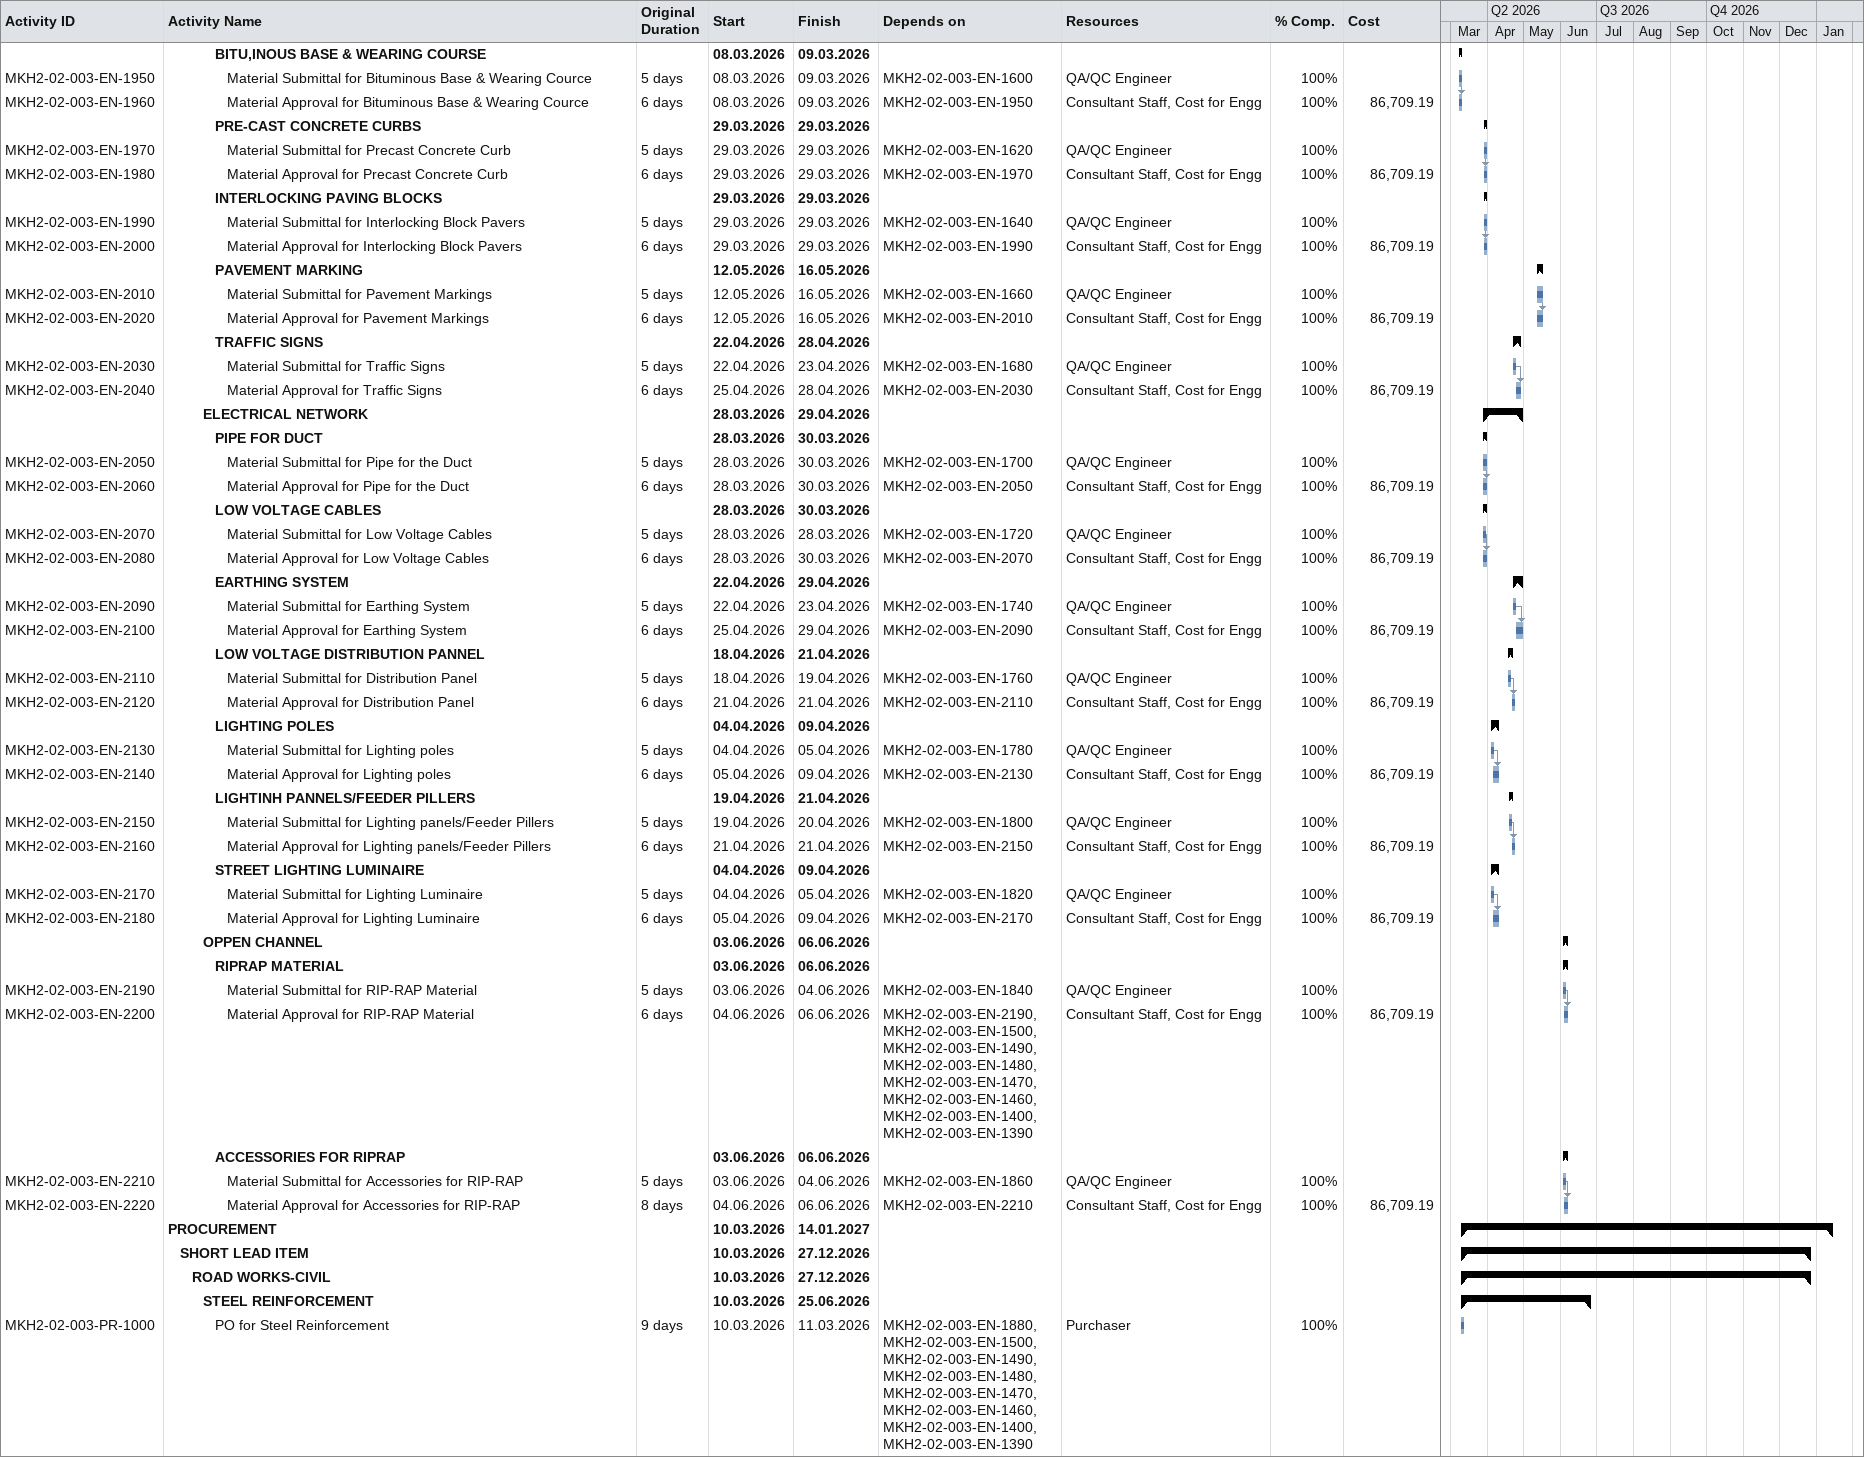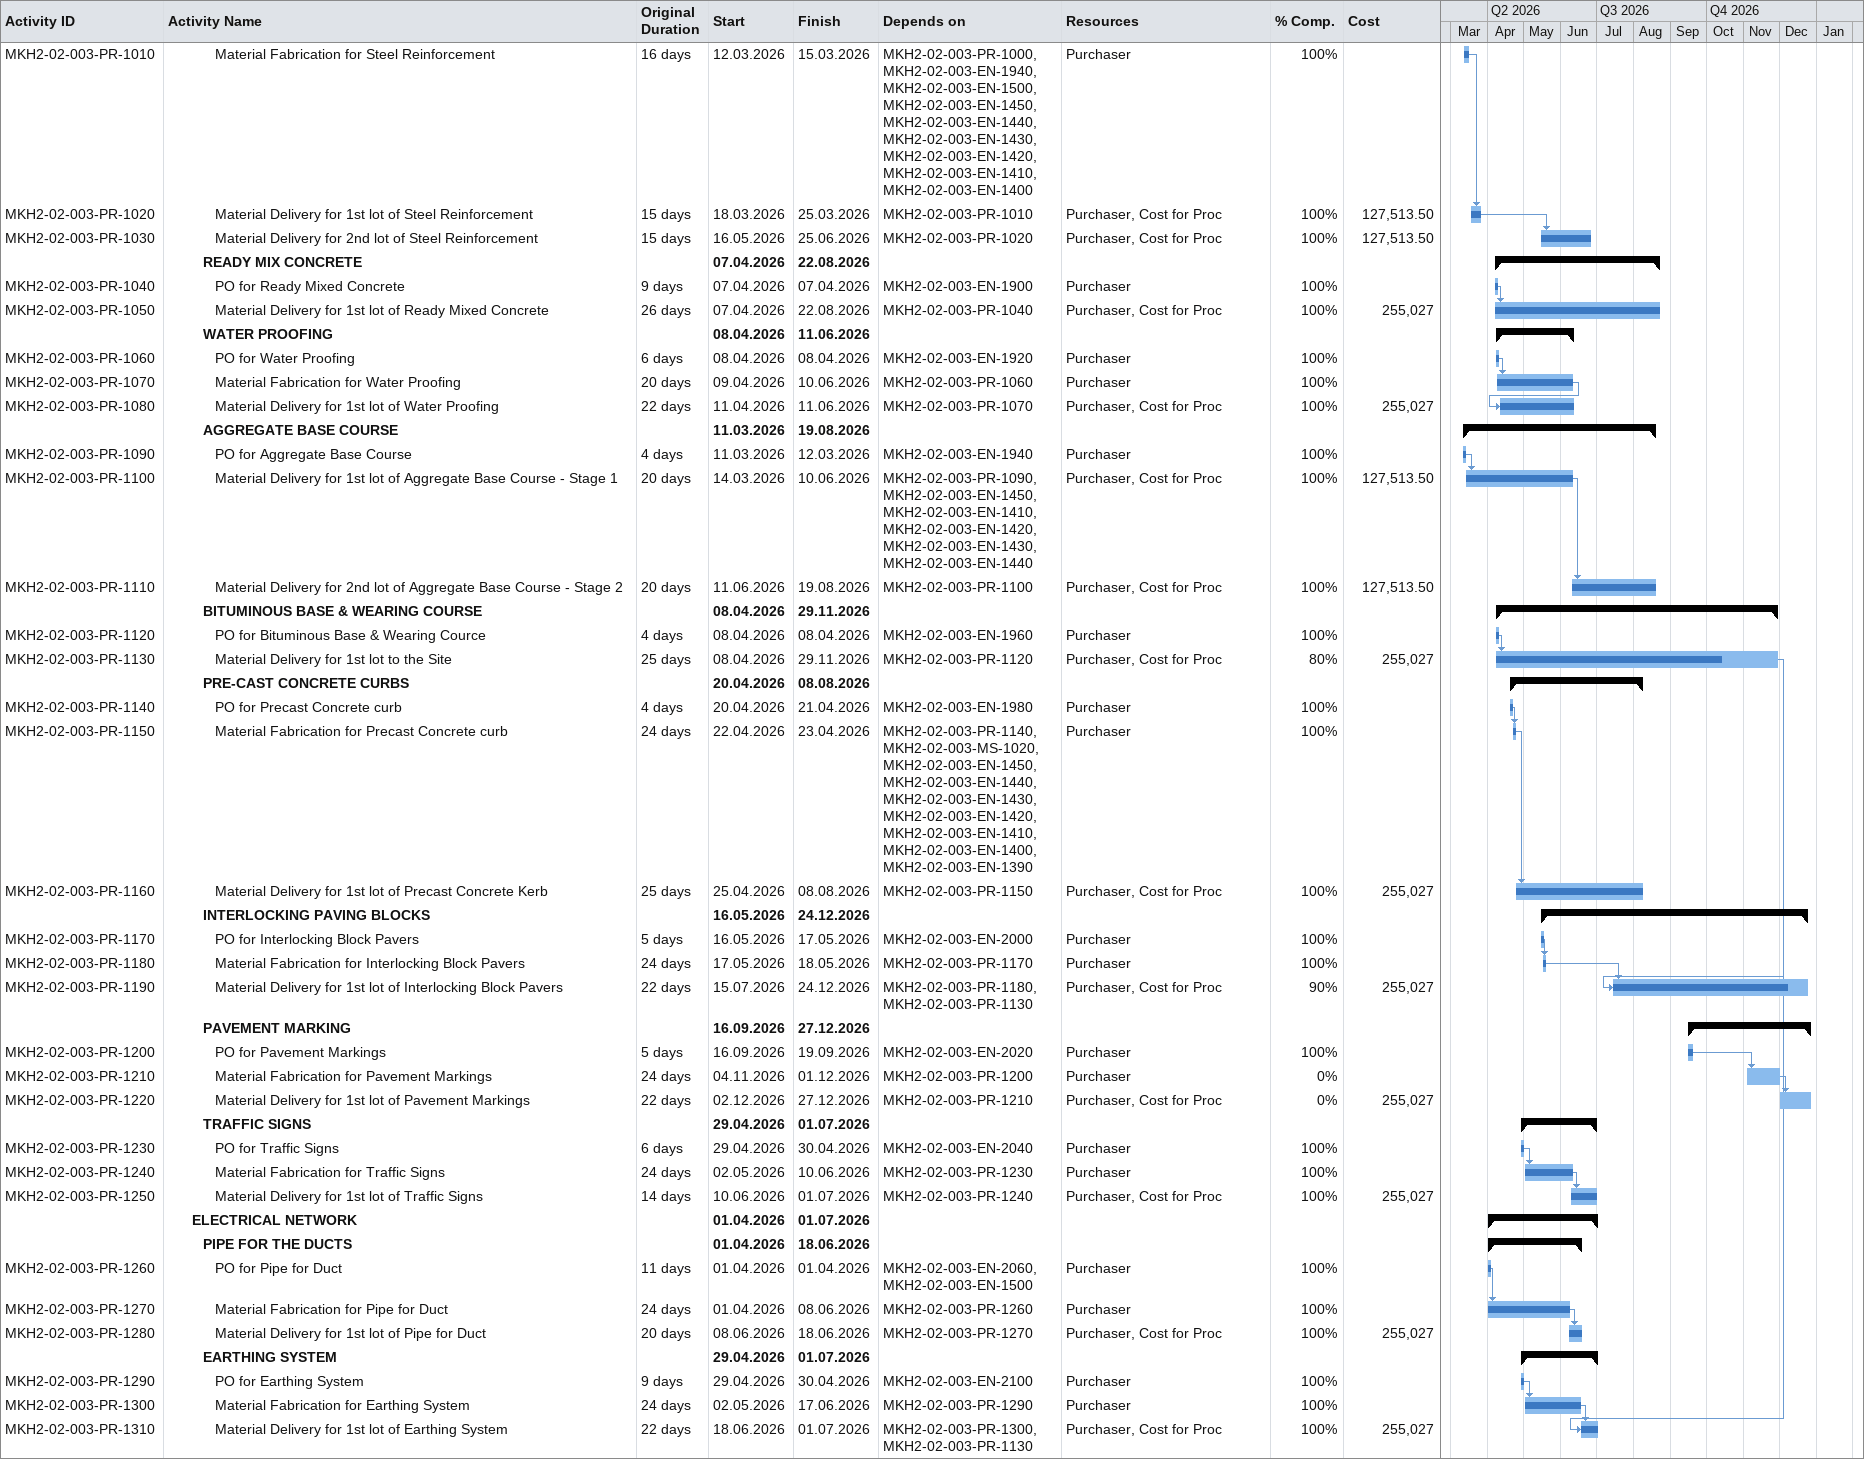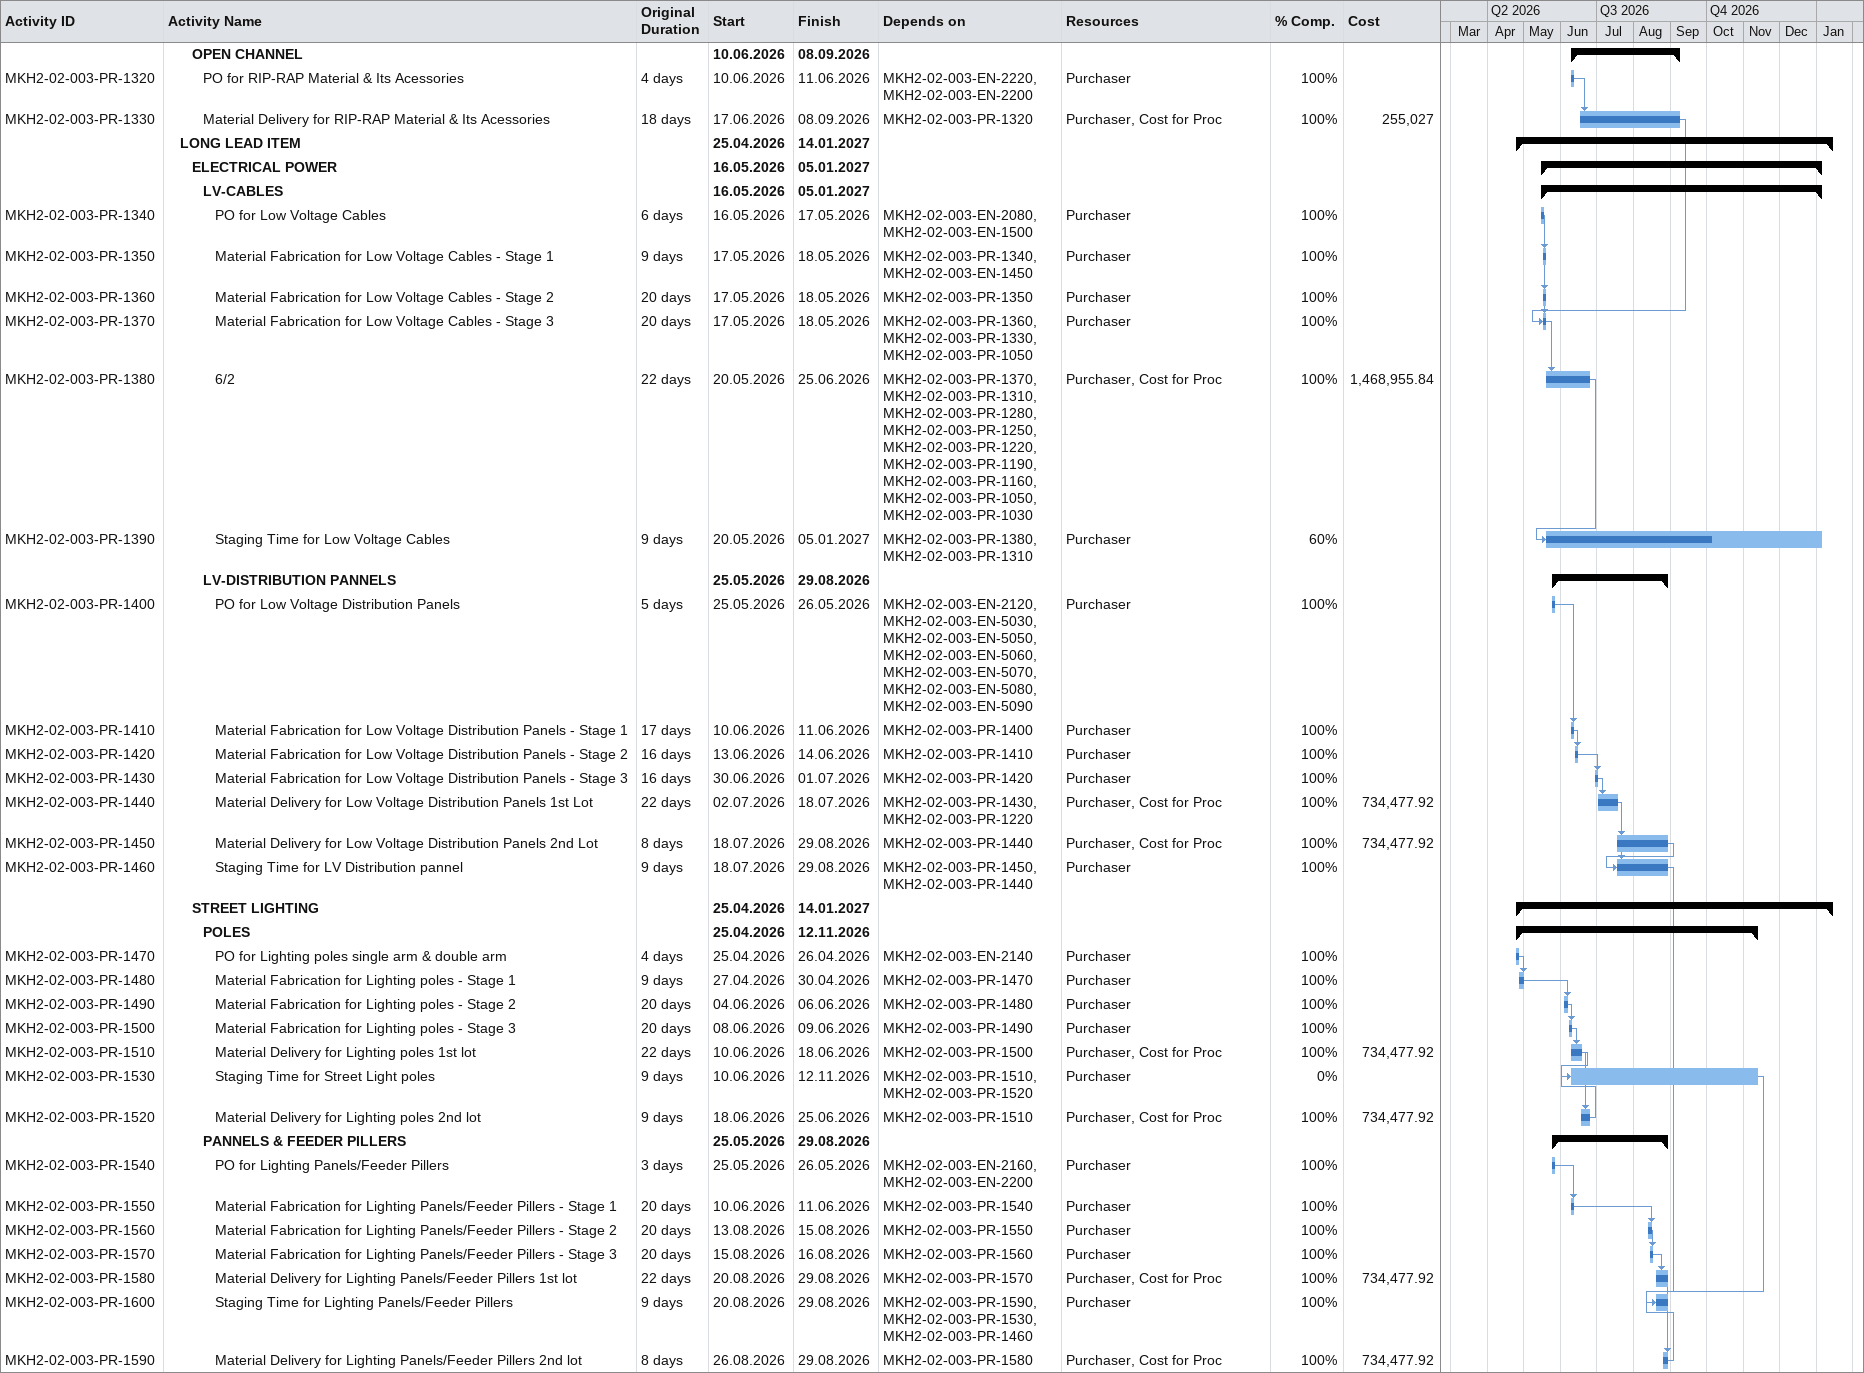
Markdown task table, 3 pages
| ID | Level | Task | Original duration | Start | Finish | Predecessors | Resources | % complete | Cost |
|---|---|---|---|---|---|---|---|---|---|
|  | 5 | **BITU,INOUS BASE & WEARING COURSE** |  | 2026-03-08 | 2026-03-09 |  |  |  |  |
| MKH2-02-003-EN-1950 | 6 | Material Submittal for Bituminous Base & Wearing Cource | 5d | 2026-03-08 | 2026-03-09 | MKH2-02-003-EN-1600 | QA/QC Engineer | 100 |  |
| MKH2-02-003-EN-1960 | 6 | Material Approval for Bituminous Base & Wearing Cource | 6d | 2026-03-08 | 2026-03-09 | MKH2-02-003-EN-1950 | Consultant Staff, Cost for Engg | 100 | 86709.19 |
|  | 5 | **PRE-CAST CONCRETE CURBS** |  | 2026-03-29 | 2026-03-29 |  |  |  |  |
| MKH2-02-003-EN-1970 | 6 | Material Submittal for Precast Concrete Curb | 5d | 2026-03-29 | 2026-03-29 | MKH2-02-003-EN-1620 | QA/QC Engineer | 100 |  |
| MKH2-02-003-EN-1980 | 6 | Material Approval for Precast Concrete Curb | 6d | 2026-03-29 | 2026-03-29 | MKH2-02-003-EN-1970 | Consultant Staff, Cost for Engg | 100 | 86709.19 |
|  | 5 | **INTERLOCKING PAVING BLOCKS** |  | 2026-03-29 | 2026-03-29 |  |  |  |  |
| MKH2-02-003-EN-1990 | 6 | Material Submittal for Interlocking Block Pavers | 5d | 2026-03-29 | 2026-03-29 | MKH2-02-003-EN-1640 | QA/QC Engineer | 100 |  |
| MKH2-02-003-EN-2000 | 6 | Material Approval for Interlocking Block Pavers | 6d | 2026-03-29 | 2026-03-29 | MKH2-02-003-EN-1990 | Consultant Staff, Cost for Engg | 100 | 86709.19 |
|  | 5 | **PAVEMENT MARKING** |  | 2026-05-12 | 2026-05-16 |  |  |  |  |
| MKH2-02-003-EN-2010 | 6 | Material Submittal for Pavement Markings | 5d | 2026-05-12 | 2026-05-16 | MKH2-02-003-EN-1660 | QA/QC Engineer | 100 |  |
| MKH2-02-003-EN-2020 | 6 | Material Approval for Pavement Markings | 6d | 2026-05-12 | 2026-05-16 | MKH2-02-003-EN-2010 | Consultant Staff, Cost for Engg | 100 | 86709.19 |
|  | 5 | **TRAFFIC SIGNS** |  | 2026-04-22 | 2026-04-28 |  |  |  |  |
| MKH2-02-003-EN-2030 | 6 | Material Submittal for Traffic Signs | 5d | 2026-04-22 | 2026-04-23 | MKH2-02-003-EN-1680 | QA/QC Engineer | 100 |  |
| MKH2-02-003-EN-2040 | 6 | Material Approval for Traffic Signs | 6d | 2026-04-25 | 2026-04-28 | MKH2-02-003-EN-2030 | Consultant Staff, Cost for Engg | 100 | 86709.19 |
|  | 4 | **ELECTRICAL NETWORK** |  | 2026-03-28 | 2026-04-29 |  |  |  |  |
|  | 5 | **PIPE FOR DUCT** |  | 2026-03-28 | 2026-03-30 |  |  |  |  |
| MKH2-02-003-EN-2050 | 6 | Material Submittal for Pipe for the Duct | 5d | 2026-03-28 | 2026-03-30 | MKH2-02-003-EN-1700 | QA/QC Engineer | 100 |  |
| MKH2-02-003-EN-2060 | 6 | Material Approval for Pipe for the Duct | 6d | 2026-03-28 | 2026-03-30 | MKH2-02-003-EN-2050 | Consultant Staff, Cost for Engg | 100 | 86709.19 |
|  | 5 | **LOW VOLTAGE CABLES** |  | 2026-03-28 | 2026-03-30 |  |  |  |  |
| MKH2-02-003-EN-2070 | 6 | Material Submittal for Low Voltage Cables | 5d | 2026-03-28 | 2026-03-28 | MKH2-02-003-EN-1720 | QA/QC Engineer | 100 |  |
| MKH2-02-003-EN-2080 | 6 | Material Approval for Low Voltage Cables | 6d | 2026-03-28 | 2026-03-30 | MKH2-02-003-EN-2070 | Consultant Staff, Cost for Engg | 100 | 86709.19 |
|  | 5 | **EARTHING SYSTEM** |  | 2026-04-22 | 2026-04-29 |  |  |  |  |
| MKH2-02-003-EN-2090 | 6 | Material Submittal for Earthing System | 5d | 2026-04-22 | 2026-04-23 | MKH2-02-003-EN-1740 | QA/QC Engineer | 100 |  |
| MKH2-02-003-EN-2100 | 6 | Material Approval for Earthing System | 6d | 2026-04-25 | 2026-04-29 | MKH2-02-003-EN-2090 | Consultant Staff, Cost for Engg | 100 | 86709.19 |
|  | 5 | **LOW VOLTAGE DISTRIBUTION PANNEL** |  | 2026-04-18 | 2026-04-21 |  |  |  |  |
| MKH2-02-003-EN-2110 | 6 | Material Submittal for Distribution Panel | 5d | 2026-04-18 | 2026-04-19 | MKH2-02-003-EN-1760 | QA/QC Engineer | 100 |  |
| MKH2-02-003-EN-2120 | 6 | Material Approval for Distribution Panel | 6d | 2026-04-21 | 2026-04-21 | MKH2-02-003-EN-2110 | Consultant Staff, Cost for Engg | 100 | 86709.19 |
|  | 5 | **LIGHTING POLES** |  | 2026-04-04 | 2026-04-09 |  |  |  |  |
| MKH2-02-003-EN-2130 | 6 | Material Submittal for Lighting poles | 5d | 2026-04-04 | 2026-04-05 | MKH2-02-003-EN-1780 | QA/QC Engineer | 100 |  |
| MKH2-02-003-EN-2140 | 6 | Material Approval for Lighting poles | 6d | 2026-04-05 | 2026-04-09 | MKH2-02-003-EN-2130 | Consultant Staff, Cost for Engg | 100 | 86709.19 |
|  | 5 | **LIGHTINH PANNELS/FEEDER PILLERS** |  | 2026-04-19 | 2026-04-21 |  |  |  |  |
| MKH2-02-003-EN-2150 | 6 | Material Submittal for Lighting panels/Feeder Pillers | 5d | 2026-04-19 | 2026-04-20 | MKH2-02-003-EN-1800 | QA/QC Engineer | 100 |  |
| MKH2-02-003-EN-2160 | 6 | Material Approval for Lighting panels/Feeder Pillers | 6d | 2026-04-21 | 2026-04-21 | MKH2-02-003-EN-2150 | Consultant Staff, Cost for Engg | 100 | 86709.19 |
|  | 5 | **STREET LIGHTING LUMINAIRE** |  | 2026-04-04 | 2026-04-09 |  |  |  |  |
| MKH2-02-003-EN-2170 | 6 | Material Submittal for Lighting Luminaire | 5d | 2026-04-04 | 2026-04-05 | MKH2-02-003-EN-1820 | QA/QC Engineer | 100 |  |
| MKH2-02-003-EN-2180 | 6 | Material Approval for Lighting Luminaire | 6d | 2026-04-05 | 2026-04-09 | MKH2-02-003-EN-2170 | Consultant Staff, Cost for Engg | 100 | 86709.19 |
|  | 4 | **OPPEN CHANNEL** |  | 2026-06-03 | 2026-06-06 |  |  |  |  |
|  | 5 | **RIPRAP MATERIAL** |  | 2026-06-03 | 2026-06-06 |  |  |  |  |
| MKH2-02-003-EN-2190 | 6 | Material Submittal for RIP-RAP Material | 5d | 2026-06-03 | 2026-06-04 | MKH2-02-003-EN-1840 | QA/QC Engineer | 100 |  |
| MKH2-02-003-EN-2200 | 6 | Material Approval for RIP-RAP Material | 6d | 2026-06-04 | 2026-06-06 | MKH2-02-003-EN-2190, MKH2-02-003-EN-1500, MKH2-02-003-EN-1490, MKH2-02-003-EN-1480, MKH2-02-003-EN-1470, MKH2-02-003-EN-1460, MKH2-02-003-EN-1400, MKH2-02-003-EN-1390 | Consultant Staff, Cost for Engg | 100 | 86709.19 |
|  | 5 | **ACCESSORIES FOR RIPRAP** |  | 2026-06-03 | 2026-06-06 |  |  |  |  |
| MKH2-02-003-EN-2210 | 6 | Material Submittal for Accessories for RIP-RAP | 5d | 2026-06-03 | 2026-06-04 | MKH2-02-003-EN-1860 | QA/QC Engineer | 100 |  |
| MKH2-02-003-EN-2220 | 6 | Material Approval for Accessories for RIP-RAP | 8d | 2026-06-04 | 2026-06-06 | MKH2-02-003-EN-2210 | Consultant Staff, Cost for Engg | 100 | 86709.19 |
|  | 1 | **PROCUREMENT** |  | 2026-03-10 | 2027-01-14 |  |  |  |  |
|  | 2 | **SHORT LEAD ITEM** |  | 2026-03-10 | 2026-12-27 |  |  |  |  |
|  | 3 | **ROAD WORKS-CIVIL** |  | 2026-03-10 | 2026-12-27 |  |  |  |  |
|  | 4 | **STEEL REINFORCEMENT** |  | 2026-03-10 | 2026-06-25 |  |  |  |  |
| MKH2-02-003-PR-1000 | 5 | PO for Steel Reinforcement | 9d | 2026-03-10 | 2026-03-11 | MKH2-02-003-EN-1880, MKH2-02-003-EN-1500, MKH2-02-003-EN-1490, MKH2-02-003-EN-1480, MKH2-02-003-EN-1470, MKH2-02-003-EN-1460, MKH2-02-003-EN-1400, MKH2-02-003-EN-1390 | Purchaser | 100 |  |
| MKH2-02-003-PR-1010 | 5 | Material Fabrication for Steel Reinforcement | 16d | 2026-03-12 | 2026-03-15 | MKH2-02-003-PR-1000, MKH2-02-003-EN-1940, MKH2-02-003-EN-1500, MKH2-02-003-EN-1450, MKH2-02-003-EN-1440, MKH2-02-003-EN-1430, MKH2-02-003-EN-1420, MKH2-02-003-EN-1410, MKH2-02-003-EN-1400 | Purchaser | 100 |  |
| MKH2-02-003-PR-1020 | 5 | Material Delivery for 1st lot of Steel Reinforcement | 15d | 2026-03-18 | 2026-03-25 | MKH2-02-003-PR-1010 | Purchaser, Cost for Proc | 100 | 127513.50 |
| MKH2-02-003-PR-1030 | 5 | Material Delivery for 2nd lot of Steel Reinforcement | 15d | 2026-05-16 | 2026-06-25 | MKH2-02-003-PR-1020 | Purchaser, Cost for Proc | 100 | 127513.50 |
|  | 4 | **READY MIX CONCRETE** |  | 2026-04-07 | 2026-08-22 |  |  |  |  |
| MKH2-02-003-PR-1040 | 5 | PO for Ready Mixed Concrete | 9d | 2026-04-07 | 2026-04-07 | MKH2-02-003-EN-1900 | Purchaser | 100 |  |
| MKH2-02-003-PR-1050 | 5 | Material Delivery for 1st lot of Ready Mixed Concrete | 26d | 2026-04-07 | 2026-08-22 | MKH2-02-003-PR-1040 | Purchaser, Cost for Proc | 100 | 255027 |
|  | 4 | **WATER PROOFING** |  | 2026-04-08 | 2026-06-11 |  |  |  |  |
| MKH2-02-003-PR-1060 | 5 | PO for Water Proofing | 6d | 2026-04-08 | 2026-04-08 | MKH2-02-003-EN-1920 | Purchaser | 100 |  |
| MKH2-02-003-PR-1070 | 5 | Material Fabrication for Water Proofing | 20d | 2026-04-09 | 2026-06-10 | MKH2-02-003-PR-1060 | Purchaser | 100 |  |
| MKH2-02-003-PR-1080 | 5 | Material Delivery for 1st lot of Water Proofing | 22d | 2026-04-11 | 2026-06-11 | MKH2-02-003-PR-1070 | Purchaser, Cost for Proc | 100 | 255027 |
|  | 4 | **AGGREGATE BASE COURSE** |  | 2026-03-11 | 2026-08-19 |  |  |  |  |
| MKH2-02-003-PR-1090 | 5 | PO for Aggregate Base Course | 4d | 2026-03-11 | 2026-03-12 | MKH2-02-003-EN-1940 | Purchaser | 100 |  |
| MKH2-02-003-PR-1100 | 5 | Material Delivery for 1st lot of Aggregate Base Course - Stage 1 | 20d | 2026-03-14 | 2026-06-10 | MKH2-02-003-PR-1090, MKH2-02-003-EN-1450, MKH2-02-003-EN-1410, MKH2-02-003-EN-1420, MKH2-02-003-EN-1430, MKH2-02-003-EN-1440 | Purchaser, Cost for Proc | 100 | 127513.50 |
| MKH2-02-003-PR-1110 | 5 | Material Delivery for 2nd lot of Aggregate Base Course - Stage 2 | 20d | 2026-06-11 | 2026-08-19 | MKH2-02-003-PR-1100 | Purchaser, Cost for Proc | 100 | 127513.50 |
|  | 4 | **BITUMINOUS BASE & WEARING COURSE** |  | 2026-04-08 | 2026-11-29 |  |  |  |  |
| MKH2-02-003-PR-1120 | 5 | PO for Bituminous Base & Wearing Cource | 4d | 2026-04-08 | 2026-04-08 | MKH2-02-003-EN-1960 | Purchaser | 100 |  |
| MKH2-02-003-PR-1130 | 5 | Material Delivery for 1st lot to the Site | 25d | 2026-04-08 | 2026-11-29 | MKH2-02-003-PR-1120 | Purchaser, Cost for Proc | 80 | 255027 |
|  | 4 | **PRE-CAST CONCRETE CURBS** |  | 2026-04-20 | 2026-08-08 |  |  |  |  |
| MKH2-02-003-PR-1140 | 5 | PO for Precast Concrete curb | 4d | 2026-04-20 | 2026-04-21 | MKH2-02-003-EN-1980 | Purchaser | 100 |  |
| MKH2-02-003-PR-1150 | 5 | Material Fabrication for Precast Concrete curb | 24d | 2026-04-22 | 2026-04-23 | MKH2-02-003-PR-1140, MKH2-02-003-MS-1020, MKH2-02-003-EN-1450, MKH2-02-003-EN-1440, MKH2-02-003-EN-1430, MKH2-02-003-EN-1420, MKH2-02-003-EN-1410, MKH2-02-003-EN-1400, MKH2-02-003-EN-1390 | Purchaser | 100 |  |
| MKH2-02-003-PR-1160 | 5 | Material Delivery for 1st lot of Precast Concrete Kerb | 25d | 2026-04-25 | 2026-08-08 | MKH2-02-003-PR-1150 | Purchaser, Cost for Proc | 100 | 255027 |
|  | 4 | **INTERLOCKING PAVING BLOCKS** |  | 2026-05-16 | 2026-12-24 |  |  |  |  |
| MKH2-02-003-PR-1170 | 5 | PO for Interlocking Block Pavers | 5d | 2026-05-16 | 2026-05-17 | MKH2-02-003-EN-2000 | Purchaser | 100 |  |
| MKH2-02-003-PR-1180 | 5 | Material Fabrication for Interlocking Block Pavers | 24d | 2026-05-17 | 2026-05-18 | MKH2-02-003-PR-1170 | Purchaser | 100 |  |
| MKH2-02-003-PR-1190 | 5 | Material Delivery for 1st lot of Interlocking Block Pavers | 22d | 2026-07-15 | 2026-12-24 | MKH2-02-003-PR-1180, MKH2-02-003-PR-1130 | Purchaser, Cost for Proc | 90 | 255027 |
|  | 4 | **PAVEMENT MARKING** |  | 2026-09-16 | 2026-12-27 |  |  |  |  |
| MKH2-02-003-PR-1200 | 5 | PO for Pavement Markings | 5d | 2026-09-16 | 2026-09-19 | MKH2-02-003-EN-2020 | Purchaser | 100 |  |
| MKH2-02-003-PR-1210 | 5 | Material Fabrication for Pavement Markings | 24d | 2026-11-04 | 2026-12-01 | MKH2-02-003-PR-1200 | Purchaser | 0 |  |
| MKH2-02-003-PR-1220 | 5 | Material Delivery for 1st lot of Pavement Markings | 22d | 2026-12-02 | 2026-12-27 | MKH2-02-003-PR-1210 | Purchaser, Cost for Proc | 0 | 255027 |
|  | 4 | **TRAFFIC SIGNS** |  | 2026-04-29 | 2026-07-01 |  |  |  |  |
| MKH2-02-003-PR-1230 | 5 | PO for Traffic Signs | 6d | 2026-04-29 | 2026-04-30 | MKH2-02-003-EN-2040 | Purchaser | 100 |  |
| MKH2-02-003-PR-1240 | 5 | Material Fabrication for Traffic Signs | 24d | 2026-05-02 | 2026-06-10 | MKH2-02-003-PR-1230 | Purchaser | 100 |  |
| MKH2-02-003-PR-1250 | 5 | Material Delivery for 1st lot of Traffic Signs | 14d | 2026-06-10 | 2026-07-01 | MKH2-02-003-PR-1240 | Purchaser, Cost for Proc | 100 | 255027 |
|  | 3 | **ELECTRICAL NETWORK** |  | 2026-04-01 | 2026-07-01 |  |  |  |  |
|  | 4 | **PIPE FOR THE DUCTS** |  | 2026-04-01 | 2026-06-18 |  |  |  |  |
| MKH2-02-003-PR-1260 | 5 | PO for Pipe for Duct | 11d | 2026-04-01 | 2026-04-01 | MKH2-02-003-EN-2060, MKH2-02-003-EN-1500 | Purchaser | 100 |  |
| MKH2-02-003-PR-1270 | 5 | Material Fabrication for Pipe for Duct | 24d | 2026-04-01 | 2026-06-08 | MKH2-02-003-PR-1260 | Purchaser | 100 |  |
| MKH2-02-003-PR-1280 | 5 | Material Delivery for 1st lot of Pipe for Duct | 20d | 2026-06-08 | 2026-06-18 | MKH2-02-003-PR-1270 | Purchaser, Cost for Proc | 100 | 255027 |
|  | 4 | **EARTHING SYSTEM** |  | 2026-04-29 | 2026-07-01 |  |  |  |  |
| MKH2-02-003-PR-1290 | 5 | PO for Earthing System | 9d | 2026-04-29 | 2026-04-30 | MKH2-02-003-EN-2100 | Purchaser | 100 |  |
| MKH2-02-003-PR-1300 | 5 | Material Fabrication for Earthing System | 24d | 2026-05-02 | 2026-06-17 | MKH2-02-003-PR-1290 | Purchaser | 100 |  |
| MKH2-02-003-PR-1310 | 5 | Material Delivery for 1st lot of Earthing System | 22d | 2026-06-18 | 2026-07-01 | MKH2-02-003-PR-1300, MKH2-02-003-PR-1130 | Purchaser, Cost for Proc | 100 | 255027 |
|  | 3 | **OPEN CHANNEL** |  | 2026-06-10 | 2026-09-08 |  |  |  |  |
| MKH2-02-003-PR-1320 | 4 | PO for RIP-RAP Material & Its Acessories | 4d | 2026-06-10 | 2026-06-11 | MKH2-02-003-EN-2220, MKH2-02-003-EN-2200 | Purchaser | 100 |  |
| MKH2-02-003-PR-1330 | 4 | Material Delivery for RIP-RAP Material & Its Acessories | 18d | 2026-06-17 | 2026-09-08 | MKH2-02-003-PR-1320 | Purchaser, Cost for Proc | 100 | 255027 |
|  | 2 | **LONG LEAD ITEM** |  | 2026-04-25 | 2027-01-14 |  |  |  |  |
|  | 3 | **ELECTRICAL POWER** |  | 2026-05-16 | 2027-01-05 |  |  |  |  |
|  | 4 | **LV-CABLES** |  | 2026-05-16 | 2027-01-05 |  |  |  |  |
| MKH2-02-003-PR-1340 | 5 | PO for Low Voltage Cables | 6d | 2026-05-16 | 2026-05-17 | MKH2-02-003-EN-2080, MKH2-02-003-EN-1500 | Purchaser | 100 |  |
| MKH2-02-003-PR-1350 | 5 | Material Fabrication for Low Voltage Cables - Stage 1 | 9d | 2026-05-17 | 2026-05-18 | MKH2-02-003-PR-1340, MKH2-02-003-EN-1450 | Purchaser | 100 |  |
| MKH2-02-003-PR-1360 | 5 | Material Fabrication for Low Voltage Cables - Stage 2 | 20d | 2026-05-17 | 2026-05-18 | MKH2-02-003-PR-1350 | Purchaser | 100 |  |
| MKH2-02-003-PR-1370 | 5 | Material Fabrication for Low Voltage Cables - Stage 3 | 20d | 2026-05-17 | 2026-05-18 | MKH2-02-003-PR-1360, MKH2-02-003-PR-1330, MKH2-02-003-PR-1050 | Purchaser | 100 |  |
| MKH2-02-003-PR-1380 | 5 | 6/2 | 22d | 2026-05-20 | 2026-06-25 | MKH2-02-003-PR-1370, MKH2-02-003-PR-1310, MKH2-02-003-PR-1280, MKH2-02-003-PR-1250, MKH2-02-003-PR-1220, MKH2-02-003-PR-1190, MKH2-02-003-PR-1160, MKH2-02-003-PR-1050, MKH2-02-003-PR-1030 | Purchaser, Cost for Proc | 100 | 1468955.84 |
| MKH2-02-003-PR-1390 | 5 | Staging Time for Low Voltage Cables | 9d | 2026-05-20 | 2027-01-05 | MKH2-02-003-PR-1380, MKH2-02-003-PR-1310 | Purchaser | 60 |  |
|  | 4 | **LV-DISTRIBUTION PANNELS** |  | 2026-05-25 | 2026-08-29 |  |  |  |  |
| MKH2-02-003-PR-1400 | 5 | PO for Low Voltage Distribution Panels | 5d | 2026-05-25 | 2026-05-26 | MKH2-02-003-EN-2120, MKH2-02-003-EN-5030, MKH2-02-003-EN-5050, MKH2-02-003-EN-5060, MKH2-02-003-EN-5070, MKH2-02-003-EN-5080, MKH2-02-003-EN-5090 | Purchaser | 100 |  |
| MKH2-02-003-PR-1410 | 5 | Material Fabrication for Low Voltage Distribution Panels - Stage 1 | 17d | 2026-06-10 | 2026-06-11 | MKH2-02-003-PR-1400 | Purchaser | 100 |  |
| MKH2-02-003-PR-1420 | 5 | Material Fabrication for Low Voltage Distribution Panels - Stage 2 | 16d | 2026-06-13 | 2026-06-14 | MKH2-02-003-PR-1410 | Purchaser | 100 |  |
| MKH2-02-003-PR-1430 | 5 | Material Fabrication for Low Voltage Distribution Panels - Stage 3 | 16d | 2026-06-30 | 2026-07-01 | MKH2-02-003-PR-1420 | Purchaser | 100 |  |
| MKH2-02-003-PR-1440 | 5 | Material Delivery for Low Voltage Distribution Panels 1st Lot | 22d | 2026-07-02 | 2026-07-18 | MKH2-02-003-PR-1430, MKH2-02-003-PR-1220 | Purchaser, Cost for Proc | 100 | 734477.92 |
| MKH2-02-003-PR-1450 | 5 | Material Delivery for Low Voltage Distribution Panels 2nd Lot | 8d | 2026-07-18 | 2026-08-29 | MKH2-02-003-PR-1440 | Purchaser, Cost for Proc | 100 | 734477.92 |
| MKH2-02-003-PR-1460 | 5 | Staging Time for LV Distribution pannel | 9d | 2026-07-18 | 2026-08-29 | MKH2-02-003-PR-1450, MKH2-02-003-PR-1440 | Purchaser | 100 |  |
|  | 3 | **STREET LIGHTING** |  | 2026-04-25 | 2027-01-14 |  |  |  |  |
|  | 4 | **POLES** |  | 2026-04-25 | 2026-11-12 |  |  |  |  |
| MKH2-02-003-PR-1470 | 5 | PO for Lighting poles single arm & double arm | 4d | 2026-04-25 | 2026-04-26 | MKH2-02-003-EN-2140 | Purchaser | 100 |  |
| MKH2-02-003-PR-1480 | 5 | Material Fabrication for Lighting poles - Stage 1 | 9d | 2026-04-27 | 2026-04-30 | MKH2-02-003-PR-1470 | Purchaser | 100 |  |
| MKH2-02-003-PR-1490 | 5 | Material Fabrication for Lighting poles - Stage 2 | 20d | 2026-06-04 | 2026-06-06 | MKH2-02-003-PR-1480 | Purchaser | 100 |  |
| MKH2-02-003-PR-1500 | 5 | Material Fabrication for Lighting poles - Stage 3 | 20d | 2026-06-08 | 2026-06-09 | MKH2-02-003-PR-1490 | Purchaser | 100 |  |
| MKH2-02-003-PR-1510 | 5 | Material Delivery for Lighting poles 1st lot | 22d | 2026-06-10 | 2026-06-18 | MKH2-02-003-PR-1500 | Purchaser, Cost for Proc | 100 | 734477.92 |
| MKH2-02-003-PR-1530 | 5 | Staging Time for Street Light poles | 9d | 2026-06-10 | 2026-11-12 | MKH2-02-003-PR-1510, MKH2-02-003-PR-1520 | Purchaser | 0 |  |
| MKH2-02-003-PR-1520 | 5 | Material Delivery for Lighting poles 2nd lot | 9d | 2026-06-18 | 2026-06-25 | MKH2-02-003-PR-1510 | Purchaser, Cost for Proc | 100 | 734477.92 |
|  | 4 | **PANNELS & FEEDER PILLERS** |  | 2026-05-25 | 2026-08-29 |  |  |  |  |
| MKH2-02-003-PR-1540 | 5 | PO for Lighting Panels/Feeder Pillers | 3d | 2026-05-25 | 2026-05-26 | MKH2-02-003-EN-2160, MKH2-02-003-EN-2200 | Purchaser | 100 |  |
| MKH2-02-003-PR-1550 | 5 | Material Fabrication for Lighting Panels/Feeder Pillers - Stage 1 | 20d | 2026-06-10 | 2026-06-11 | MKH2-02-003-PR-1540 | Purchaser | 100 |  |
| MKH2-02-003-PR-1560 | 5 | Material Fabrication for Lighting Panels/Feeder Pillers - Stage 2 | 20d | 2026-08-13 | 2026-08-15 | MKH2-02-003-PR-1550 | Purchaser | 100 |  |
| MKH2-02-003-PR-1570 | 5 | Material Fabrication for Lighting Panels/Feeder Pillers - Stage 3 | 20d | 2026-08-15 | 2026-08-16 | MKH2-02-003-PR-1560 | Purchaser | 100 |  |
| MKH2-02-003-PR-1580 | 5 | Material Delivery for Lighting Panels/Feeder Pillers 1st lot | 22d | 2026-08-20 | 2026-08-29 | MKH2-02-003-PR-1570 | Purchaser, Cost for Proc | 100 | 734477.92 |
| MKH2-02-003-PR-1600 | 5 | Staging Time for Lighting Panels/Feeder Pillers | 9d | 2026-08-20 | 2026-08-29 | MKH2-02-003-PR-1590, MKH2-02-003-PR-1530, MKH2-02-003-PR-1460 | Purchaser | 100 |  |
| MKH2-02-003-PR-1590 | 5 | Material Delivery for Lighting Panels/Feeder Pillers 2nd lot | 8d | 2026-08-26 | 2026-08-29 | MKH2-02-003-PR-1580 | Purchaser, Cost for Proc | 100 | 734477.92 |
